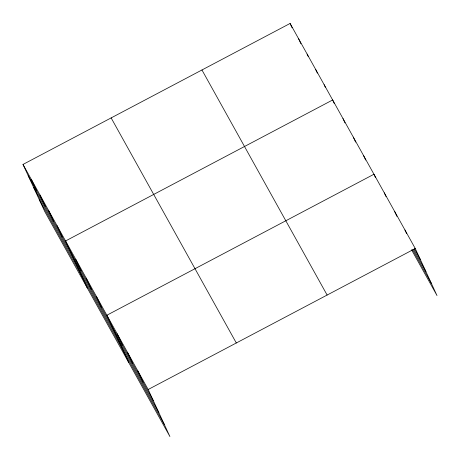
<?xml version="1.0" encoding="UTF-8"?>
<svg xmlns="http://www.w3.org/2000/svg" width="460" height="460" viewBox="0 0 460 460"><rect width="100%" height="100%" fill="white"/><g stroke="black" fill="none" stroke-linecap="round" stroke-linejoin="round"><path stroke-width="0.69" d="M23 164.433L148.172 389.505L169.907 436.546L44.735 211.473L23 164.433L290.093 23.454L415.265 248.526L437 295.567L411.527 249.763M148.172 389.505L415.265 248.526M414.27 248.641L420.469 259.785M413.528 249.308L425.925 271.59M412.614 249.717L431.543 283.757M201.952 69.977L327.123 295.05M111.142 117.909L236.314 342.982M28.204 175.697L153.375 400.769M33.66 187.502L158.832 412.574M39.278 199.669L164.456 424.741M404.938 229.954L406.674 233.709M394.611 211.387L396.922 216.39M384.284 192.82L386.02 196.575M375.4 177.376L373.957 174.248L106.864 315.232L128.605 362.273M363.63 155.681L365.654 160.063M353.303 137.114L355.615 142.117M342.976 118.548L345 122.923M334.385 103.73L332.649 99.975L65.561 240.959L87.296 288M324.139 84.674L325.295 87.176M315.629 69.368L317.36 73.123M307.113 54.061L308.269 56.563M298.603 38.755L300.915 43.763M290.093 23.454L292.111 27.83M137.845 370.938L143.048 382.202M127.518 352.372L132.721 363.63M117.191 333.805L122.394 345.063M96.537 296.666L101.74 307.924M86.21 278.099L91.413 289.357M75.888 259.526L81.087 270.79M57.046 225.653L62.249 236.917M48.536 210.352L53.739 221.611M40.026 195.046L45.229 206.304M31.51 179.739L36.714 190.998"/></g></svg>
